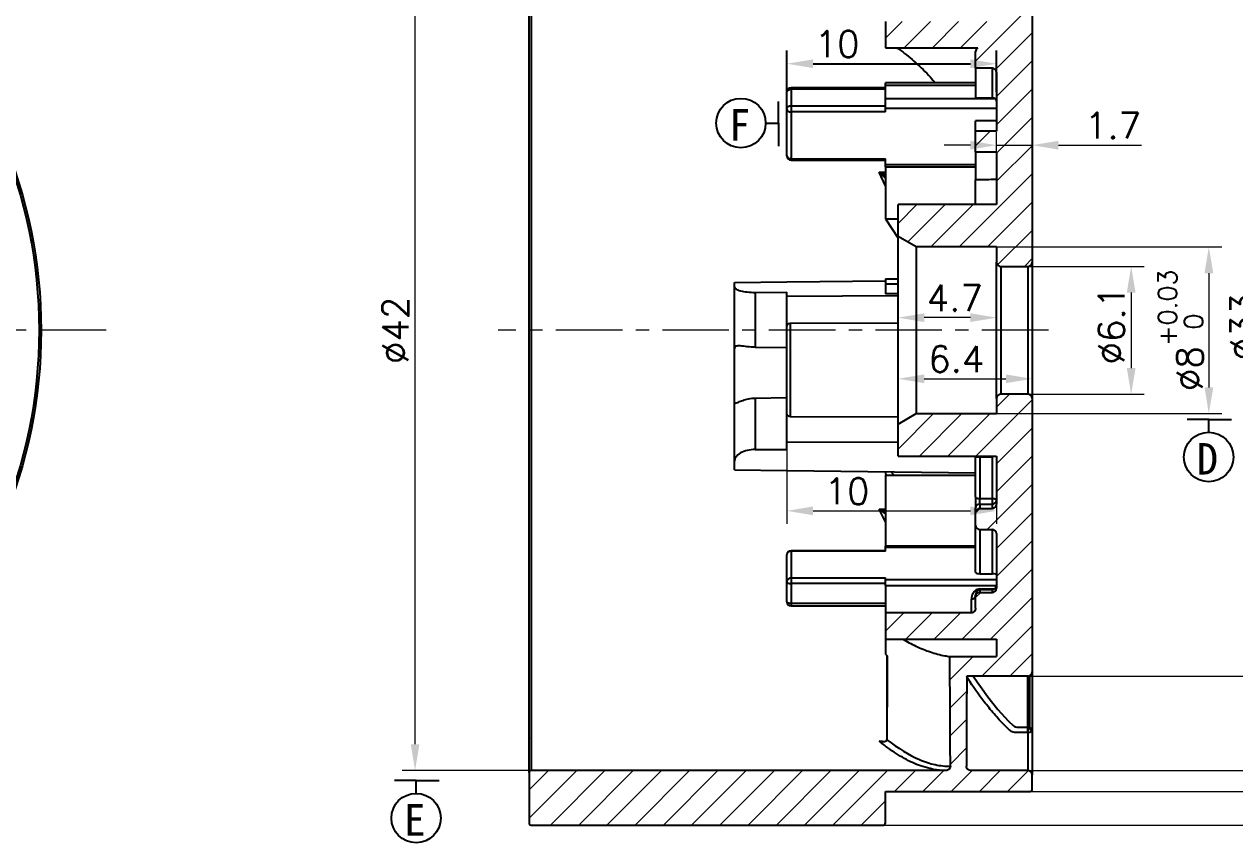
# Model space of a CAD drawing. Header units: millimetres. Extents: x 2517 to 4431, y 863 to 2540.
# Drawn here: x 3250.5 to 3308.2, y 1020.8 to 1059.8 of the extents above; entities that cross this region are included whole.
import ezdxf

# ---------------------------------------------------------------- set-up
doc = ezdxf.new("R2010")
doc.units = ezdxf.units.MM
doc.linetypes.add('CENTER', pattern=[50.8, 31.75, -6.35, 6.35, -6.35])
for name, color, linetype, lineweight in [('中心线', 1, 'CENTER', 9), ('填充', 3, 'Continuous', 9), ('实线', 7, 'Continuous', 25), ('尺寸标注', 2, 'Continuous', 9)]:
    doc.layers.add(name, color=color, linetype=linetype, lineweight=lineweight)
doc.styles.add('st', font='txt.shx')
doc.styles.get("Standard").update_dxf_attribs({"font": 'simfang.ttf'})
doc.dimstyles.new('st', dxfattribs={"dimscale": 0.5, "dimtxt": 2.5, "dimasz": 2.5, "dimexe": 1.25, "dimexo": 0, "dimtad": 1, "dimtoh": 1, "dimdsep": 46, "dimtxsty": 'st', "dimcen": 0, "dimclrd": 256, "dimclre": 256, "dimclrt": 3, "dimadec": 3, "dimazin": 2, "dimtfac": 1, "dimtmove": 0, "dimatfit": 1, "dimfxl": 0, "dimlwd": -1, "dimlwe": -1, "dimarcsym": 0})
pattern_1 = [(45, (-6.3946, 0), (-0.6735192, 0.6735192), [])]

# ---------------------------------------------------------------- blocks, each defined once
blk = doc.blocks.new('*D311')
at = {"layer": 'Defpoints', "color": 0, "ltscale": 0.1, "transparency": 16777216}
for p in [(3298.351, 1048.286), (3298.351, 1042.186), (3303.272, 1042.186)]:
    blk.add_point(p, dxfattribs=at)
at = {"layer": '尺寸标注', "ltscale": 0.1, "transparency": 16777216}
for p, q in [((3298.351, 1048.286), (3303.897, 1048.286)), ((3303.272, 1047.036), (3303.272, 1043.436)), ((3298.351, 1042.186), (3303.897, 1042.186))]:
    blk.add_line(p, q, dxfattribs=at)
for points in [[(3303.063, 1047.036), (3303.48, 1047.036), (3303.272, 1048.286)], [(3303.063, 1043.436), (3303.48, 1043.436), (3303.272, 1042.186)]]:
    blk.add_solid(points, dxfattribs=at)
at = {"layer": '尺寸标注', "color": 3, "ltscale": 0.1, "transparency": 16777216, "insert": (3302.334, 1045.483), "char_height": 1.25, "attachment_point": 5, "rotation": 90, "style": 'st'}
blk.add_mtext('%%c6.1', dxfattribs=at)
blk = doc.blocks.new('*D312')
at = {"layer": 'Defpoints', "color": 0, "ltscale": 0.1, "transparency": 16777216}
for p in [(3296.851, 1049.211), (3296.851, 1041.261), (3306.977, 1041.261)]:
    blk.add_point(p, dxfattribs=at)
at = {"layer": '尺寸标注', "ltscale": 0.1, "transparency": 16777216}
for p, q in [((3296.851, 1049.211), (3307.602, 1049.211)), ((3306.977, 1047.961), (3306.977, 1042.511)), ((3296.851, 1041.261), (3307.602, 1041.261))]:
    blk.add_line(p, q, dxfattribs=at)
for points in [[(3306.769, 1047.961), (3307.186, 1047.961), (3306.977, 1049.211)], [(3306.769, 1042.511), (3307.186, 1042.511), (3306.977, 1041.261)]]:
    blk.add_solid(points, dxfattribs=at)
at = {"layer": '尺寸标注', "color": 3, "ltscale": 0.1, "transparency": 16777216, "insert": (3305.629, 1045.236), "char_height": 1.25, "attachment_point": 5, "rotation": 90, "style": 'st'}
blk.add_mtext('%%c8{}{\\H0.71x;\\C3;\\S+0.03^  0;}', dxfattribs=at)
blk = doc.blocks.new('*D313')
at = {"layer": 'Defpoints', "color": 0, "ltscale": 0.1, "transparency": 16777216}
for p in [(3269.118, 1066.236), (3274.651, 1066.236), (3274.651, 1024.236)]:
    blk.add_point(p, dxfattribs=at)
at = {"layer": '尺寸标注', "ltscale": 0.1, "transparency": 16777216}
for p, q in [((3274.651, 1066.236), (3268.493, 1066.236)), ((3269.118, 1025.486), (3269.118, 1064.986)), ((3274.651, 1024.236), (3268.493, 1024.236))]:
    blk.add_line(p, q, dxfattribs=at)
for points in [[(3268.909, 1064.986), (3269.326, 1064.986), (3269.118, 1066.236)], [(3268.909, 1025.486), (3269.326, 1025.486), (3269.118, 1024.236)]]:
    blk.add_solid(points, dxfattribs=at)
at = {"layer": '尺寸标注', "color": 3, "ltscale": 0.1, "transparency": 16777216, "insert": (3268.18, 1045.236), "char_height": 1.25, "attachment_point": 5, "rotation": 90, "style": 'st'}
blk.add_mtext('%%c42', dxfattribs=at)
blk = doc.blocks.new('*D314')
at = {"layer": 'Defpoints', "color": 0, "ltscale": 0.1, "transparency": 16777216}
for p in [(3298.451, 1067.236), (3317.362, 1067.236), (3298.451, 1023.236)]:
    blk.add_point(p, dxfattribs=at)
at = {"layer": '尺寸标注', "ltscale": 0.1, "transparency": 16777216}
for p, q in [((3298.451, 1067.236), (3317.987, 1067.236)), ((3317.362, 1024.486), (3317.362, 1065.986)), ((3298.451, 1023.236), (3317.987, 1023.236))]:
    blk.add_line(p, q, dxfattribs=at)
for points in [[(3317.154, 1065.986), (3317.571, 1065.986), (3317.362, 1067.236)], [(3317.154, 1024.486), (3317.571, 1024.486), (3317.362, 1023.236)]]:
    blk.add_solid(points, dxfattribs=at)
at = {"layer": '尺寸标注', "color": 3, "ltscale": 0.1, "transparency": 16777216, "insert": (3316.014, 1031.982), "char_height": 1.25, "attachment_point": 5, "rotation": 90, "style": 'st'}
blk.add_mtext('%%c44{}{\\H0.71x;\\C3;\\S 0^ -0.05;}', dxfattribs=at)
blk = doc.blocks.new('*D315')
at = {"layer": 'Defpoints', "color": 0, "ltscale": 0.1, "transparency": 16777216}
for p in [(3291.451, 1068.836), (3322.135, 1068.836), (3291.451, 1021.636)]:
    blk.add_point(p, dxfattribs=at)
at = {"layer": '尺寸标注', "ltscale": 0.1, "transparency": 16777216}
for p, q in [((3291.451, 1068.836), (3322.76, 1068.836)), ((3322.135, 1022.886), (3322.135, 1067.586)), ((3291.451, 1021.636), (3322.76, 1021.636))]:
    blk.add_line(p, q, dxfattribs=at)
for points in [[(3321.926, 1067.586), (3322.343, 1067.586), (3322.135, 1068.836)], [(3321.926, 1022.886), (3322.343, 1022.886), (3322.135, 1021.636)]]:
    blk.add_solid(points, dxfattribs=at)
at = {"layer": '尺寸标注', "color": 3, "ltscale": 0.1, "transparency": 16777216, "insert": (3321.197, 1043.547), "char_height": 1.25, "attachment_point": 5, "rotation": 90, "style": 'st'}
blk.add_mtext('%%c47.2', dxfattribs=at)
blk = doc.blocks.new('*D316')
at = {"layer": 'Defpoints', "color": 0, "ltscale": 0.1, "transparency": 16777216}
for p in [(3298.351, 1061.736), (3298.337, 1028.736), (3309.565, 1028.736)]:
    blk.add_point(p, dxfattribs=at)
at = {"layer": '尺寸标注', "ltscale": 0.1, "transparency": 16777216}
for p, q in [((3298.351, 1061.736), (3310.19, 1061.736)), ((3309.565, 1060.486), (3309.565, 1029.986)), ((3298.337, 1028.736), (3310.19, 1028.736))]:
    blk.add_line(p, q, dxfattribs=at)
for points in [[(3309.356, 1060.486), (3309.773, 1060.486), (3309.565, 1061.736)], [(3309.356, 1029.986), (3309.773, 1029.986), (3309.565, 1028.736)]]:
    blk.add_solid(points, dxfattribs=at)
at = {"layer": '尺寸标注', "color": 3, "ltscale": 0.1, "transparency": 16777216, "insert": (3308.627, 1045.411), "char_height": 1.25, "attachment_point": 5, "rotation": 90, "style": 'st'}
blk.add_mtext('%%c33', dxfattribs=at)
blk = doc.blocks.new('*D317')
at = {"layer": 'Defpoints', "color": 0, "ltscale": 0.1, "transparency": 16777216}
for p in [(3298.351, 1066.236), (3298.351, 1024.236), (3312.146, 1024.236)]:
    blk.add_point(p, dxfattribs=at)
at = {"layer": '尺寸标注', "ltscale": 0.1, "transparency": 16777216}
for p, q in [((3298.351, 1066.236), (3312.771, 1066.236)), ((3312.146, 1064.986), (3312.146, 1025.486)), ((3298.351, 1024.236), (3312.771, 1024.236))]:
    blk.add_line(p, q, dxfattribs=at)
for points in [[(3311.938, 1064.986), (3312.355, 1064.986), (3312.146, 1066.236)], [(3311.938, 1025.486), (3312.355, 1025.486), (3312.146, 1024.236)]]:
    blk.add_solid(points, dxfattribs=at)
at = {"layer": '尺寸标注', "color": 3, "ltscale": 0.1, "transparency": 16777216, "insert": (3311.209, 1045.448), "char_height": 1.25, "attachment_point": 5, "rotation": 90, "style": 'st'}
blk.add_mtext('%%c42', dxfattribs=at)
blk = doc.blocks.new('*D322')
at = {"layer": 'Defpoints', "color": 0, "ltscale": 0.1, "transparency": 16777216}
for p in [(3292.151, 1045.236), (3298.551, 1045.236), (3298.551, 1042.924)]:
    blk.add_point(p, dxfattribs=at)
at = {"layer": '尺寸标注', "ltscale": 0.1, "transparency": 16777216}
for p, q in [((3292.151, 1045.236), (3292.151, 1042.299)), ((3298.551, 1045.236), (3298.551, 1042.299)), ((3293.401, 1042.924), (3297.301, 1042.924))]:
    blk.add_line(p, q, dxfattribs=at)
for points in [[(3293.401, 1043.132), (3293.401, 1042.716), (3292.151, 1042.924)], [(3297.301, 1043.132), (3297.301, 1042.716), (3298.551, 1042.924)]]:
    blk.add_solid(points, dxfattribs=at)
at = {"layer": '尺寸标注', "color": 3, "ltscale": 0.1, "transparency": 16777216, "insert": (3294.933, 1043.862), "char_height": 1.25, "attachment_point": 5, "style": 'st'}
blk.add_mtext('6.4', dxfattribs=at)
blk = doc.blocks.new('*D323')
at = {"layer": 'Defpoints', "color": 0, "ltscale": 0.1, "transparency": 16777216}
for p in [(3298.551, 1054.067), (3296.851, 1053.736), (3298.551, 1053.736)]:
    blk.add_point(p, dxfattribs=at)
at = {"layer": '尺寸标注', "ltscale": 0.1, "transparency": 16777216}
for p, q in [((3296.851, 1053.736), (3296.851, 1054.692)), ((3298.551, 1053.736), (3298.551, 1054.692)), ((3295.601, 1054.067), (3294.351, 1054.067)), ((3296.851, 1054.067), (3298.551, 1054.067)), ((3299.801, 1054.067), (3303.759, 1054.067))]:
    blk.add_line(p, q, dxfattribs=at)
for points in [[(3295.601, 1054.275), (3295.601, 1053.859), (3296.851, 1054.067)], [(3299.801, 1054.275), (3299.801, 1053.859), (3298.551, 1054.067)]]:
    blk.add_solid(points, dxfattribs=at)
at = {"layer": '尺寸标注', "color": 3, "ltscale": 0.1, "transparency": 16777216, "insert": (3302.405, 1055.005), "char_height": 1.25, "attachment_point": 5, "style": 'st'}
blk.add_mtext('1.7', dxfattribs=at)
blk = doc.blocks.new('*D324')
at = {"layer": 'Defpoints', "color": 0, "ltscale": 0.1, "transparency": 16777216}
for p in [(3286.851, 1039.544), (3296.851, 1039.236), (3296.851, 1036.623)]:
    blk.add_point(p, dxfattribs=at)
at = {"layer": '尺寸标注', "ltscale": 0.1, "transparency": 16777216}
for p, q in [((3286.851, 1039.544), (3286.851, 1035.998)), ((3296.851, 1039.236), (3296.851, 1035.998)), ((3288.101, 1036.623), (3295.601, 1036.623))]:
    blk.add_line(p, q, dxfattribs=at)
for points in [[(3288.101, 1036.832), (3288.101, 1036.415), (3286.851, 1036.623)], [(3295.601, 1036.832), (3295.601, 1036.415), (3296.851, 1036.623)]]:
    blk.add_solid(points, dxfattribs=at)
at = {"layer": '尺寸标注', "color": 3, "ltscale": 0.1, "transparency": 16777216, "insert": (3289.719, 1037.561), "char_height": 1.25, "attachment_point": 5, "style": 'st'}
blk.add_mtext('10', dxfattribs=at)
blk = doc.blocks.new('*D325')
at = {"layer": 'Defpoints', "color": 0, "ltscale": 0.1, "transparency": 16777216}
for p in [(3292.151, 1045.84), (3292.151, 1045.236), (3296.851, 1045.236)]:
    blk.add_point(p, dxfattribs=at)
at = {"layer": '尺寸标注', "ltscale": 0.1, "transparency": 16777216}
for p, q in [((3292.151, 1045.236), (3292.151, 1046.465)), ((3296.851, 1045.236), (3296.851, 1046.465)), ((3295.601, 1045.84), (3293.401, 1045.84))]:
    blk.add_line(p, q, dxfattribs=at)
for points in [[(3293.401, 1046.048), (3293.401, 1045.632), (3292.151, 1045.84)], [(3295.601, 1046.048), (3295.601, 1045.632), (3296.851, 1045.84)]]:
    blk.add_solid(points, dxfattribs=at)
at = {"layer": '尺寸标注', "color": 3, "ltscale": 0.1, "transparency": 16777216, "insert": (3294.859, 1046.777), "char_height": 1.25, "attachment_point": 5, "style": 'st'}
blk.add_mtext('4.7', dxfattribs=at)
blk = doc.blocks.new('*D358')
at = {"layer": 'Defpoints', "color": 0, "ltscale": 0.1, "transparency": 16777216}
for p in [(3296.851, 1057.954), (3286.851, 1056.61), (3296.851, 1056.61)]:
    blk.add_point(p, dxfattribs=at)
at = {"layer": '实线', "ltscale": 0.1, "transparency": 16777216}
for p, q in [((3286.851, 1056.61), (3286.851, 1058.579)), ((3296.851, 1056.61), (3296.851, 1058.579)), ((3288.101, 1057.954), (3295.601, 1057.954))]:
    blk.add_line(p, q, dxfattribs=at)
for points in [[(3288.101, 1058.163), (3288.101, 1057.746), (3286.851, 1057.954)], [(3295.601, 1058.163), (3295.601, 1057.746), (3296.851, 1057.954)]]:
    blk.add_solid(points, dxfattribs=at)
at = {"layer": '实线', "color": 3, "ltscale": 0.1, "transparency": 16777216, "insert": (3289.247, 1058.892), "char_height": 1.25, "attachment_point": 5, "style": 'st'}
blk.add_mtext('10', dxfattribs=at)

msp = doc.modelspace()

# ---------------------------------------------------------------- hatches: boundary and pattern name
at = {"layer": '填充'}
h = msp.add_hatch(dxfattribs=at)
h.set_pattern_fill('ANSI31', color=256, scale=0.3, style=0)
h.set_pattern_definition(pattern_1)
edge = h.paths.add_edge_path(flags=0)
edge.add_line((3295.8509, 1054.7364), (3295.8509, 1053.7364))
edge.add_line((3295.8509, 1053.7364), (3296.8509, 1053.7364))
edge.add_line((3296.8509, 1053.7364), (3296.8509, 1051.2364))
edge.add_line((3296.8509, 1051.2364), (3292.1509, 1051.2364))
edge.add_line((3292.1509, 1051.2364), (3292.1509, 1049.7114))
edge.add_line((3292.1509, 1049.7114), (3293.0169, 1049.2114))
edge.add_line((3293.0169, 1049.2114), (3296.8509, 1049.2114))
edge.add_line((3296.8509, 1049.2114), (3296.8509, 1048.4864))
edge.add_arc((3297.0509, 1048.4864), 0.2, 180, 270)
edge.add_line((3297.0509, 1048.2864), (3298.3509, 1048.2864))
edge.add_arc((3298.3509, 1048.4864), 0.2, 270, 360)
edge.add_line((3298.5509, 1048.4864), (3298.5509, 1061.5364))
edge.add_arc((3298.3509, 1061.5364), 0.2, 0, 90)
edge.add_line((3298.3509, 1061.7364), (3295.4286, 1061.7364))
edge.add_line((3295.4286, 1061.7364), (3295.4108, 1066.0355))
edge.add_spline(control_points=[(3295.4108, 1066.0355), (3295.4107, 1066.0567), (3295.4144, 1066.0782), (3295.4214, 1066.0983), (3295.4284, 1066.1183), (3295.4389, 1066.1373), (3295.452, 1066.154), (3295.4655, 1066.1712), (3295.482, 1066.1864), (3295.5001, 1066.1985), (3295.5194, 1066.2115), (3295.5411, 1066.2214), (3295.5636, 1066.2278), (3295.5838, 1066.2335), (3295.605, 1066.2364), (3295.626, 1066.2364)], knot_values=[0, 0, 0, 0, 0.0000637, 0.0000637, 0.0000637, 0.0001272, 0.0001272, 0.0001272, 0.0001927, 0.0001927, 0.0001927, 0.0002625, 0.0002625, 0.0002625, 0.0003253, 0.0003253, 0.0003253, 0.0003253], weights=[1, 1, 1, 1, 1, 1, 1, 1, 1, 1, 1, 1, 1, 1, 1, 1], degree=3, periodic=0)
edge.add_line((3295.626, 1066.2364), (3298.3509, 1066.2364))
edge.add_arc((3298.3509, 1066.4364), 0.2, 270, 360)
edge.add_line((3298.5509, 1066.4364), (3298.5509, 1067.1364))
edge.add_arc((3298.4509, 1067.1364), 0.1, 0, 90)
edge.add_line((3298.4509, 1067.2364), (3291.5509, 1067.2364))
edge.add_line((3291.5509, 1067.2364), (3291.5509, 1068.7364))
edge.add_arc((3291.4509, 1068.7364), 0.1, 0, 90)
edge.add_line((3291.4509, 1068.8364), (3289.6509, 1068.8364))
edge.add_arc((3289.6509, 1068.7364), 0.1, 90, 180)
edge.add_line((3289.5509, 1068.7364), (3289.5509, 1068.1364))
edge.add_arc((3289.3509, 1068.1364), 0.2, 270, 360, ccw=False)
edge.add_line((3289.3509, 1067.9364), (3274.7509, 1067.9364))
edge.add_arc((3274.7509, 1067.7364), 0.2, 90, 180)
edge.add_line((3274.5509, 1067.7364), (3274.5509, 1066.3364))
edge.add_arc((3274.6509, 1066.3364), 0.1, 180, 270)
edge.add_line((3274.6509, 1066.2364), (3294.4329, 1066.2364))
edge.add_spline(control_points=[(3294.4329, 1066.2364), (3294.4584, 1066.2364), (3294.4842, 1066.2321), (3294.5083, 1066.2237), (3294.5324, 1066.2153), (3294.5554, 1066.2025), (3294.5752, 1066.1863), (3294.5941, 1066.1708), (3294.6107, 1066.1515), (3294.6228, 1066.1302), (3294.6342, 1066.1104), (3294.6421, 1066.0882), (3294.6457, 1066.0657), (3294.6473, 1066.0557), (3294.6481, 1066.0456), (3294.648, 1066.0354)], knot_values=[0, 0, 0, 0, 0.0000765, 0.0000765, 0.0000765, 0.0001532, 0.0001532, 0.0001532, 0.0002269, 0.0002269, 0.0002269, 0.0002953, 0.0002953, 0.0002953, 0.0003253, 0.0003253, 0.0003253, 0.0003253], weights=[1, 1, 1, 1, 1, 1, 1, 1, 1, 1, 1, 1, 1, 1, 1, 1], degree=3, periodic=0)
edge.add_spline(control_points=[(3294.648, 1066.0354), (3294.6438, 1065.062), (3294.6394, 1064.0885), (3294.6348, 1063.115), (3294.6312, 1062.3435), (3294.6274, 1061.572), (3294.6235, 1060.8005)], knot_values=[0.0000613, 0.0000613, 0.0000613, 0.0000613, 0.0029817, 0.0029817, 0.0029817, 0.0052963, 0.0052963, 0.0052963, 0.0052963], weights=[1, 1, 1, 1, 1, 1, 1], degree=3, periodic=0)
edge.add_line((3294.6235, 1060.8005), (3296.8509, 1060.8005))
edge.add_line((3296.8509, 1060.8005), (3296.8509, 1059.9665))
edge.add_line((3296.8509, 1059.9665), (3291.5509, 1059.9665))
edge.add_line((3291.5509, 1059.9665), (3291.5509, 1058.7139))
edge.add_line((3291.5509, 1058.7139), (3295.9588, 1058.7139))
edge.add_arc((3296.0509, 1058.5364), 0.2, 117.420164, 180)
edge.add_line((3295.8509, 1058.5364), (3295.8509, 1057.7364))
edge.add_line((3295.8509, 1057.7364), (3296.6509, 1057.7364))
edge.add_arc((3296.6509, 1057.5364), 0.2, 0, 90, ccw=False)
edge.add_line((3296.8509, 1057.5364), (3296.8509, 1054.7364))
edge.add_line((3296.8509, 1054.7364), (3295.8509, 1054.7364))
h = msp.add_hatch(dxfattribs=at)
h.set_pattern_fill('ANSI31', color=256, scale=0.3, style=0)
h.set_pattern_definition(pattern_1)
edge = h.paths.add_edge_path(flags=0)
edge.add_spline(control_points=[(3294.6235, 1029.6723), (3294.6278, 1028.8213), (3294.6319, 1027.9703), (3294.6359, 1027.1194), (3294.6401, 1026.2254), (3294.6441, 1025.3313), (3294.648, 1024.4373)], knot_values=[0.0013669, 0.0013669, 0.0013669, 0.0013669, 0.0039199, 0.0039199, 0.0039199, 0.0066019, 0.0066019, 0.0066019, 0.0066019], weights=[1, 1, 1, 1, 1, 1, 1], degree=3, periodic=0)
edge.add_spline(control_points=[(3294.648, 1024.4373), (3294.6481, 1024.4161), (3294.6445, 1024.3946), (3294.6375, 1024.3745), (3294.6304, 1024.3545), (3294.6199, 1024.3355), (3294.6068, 1024.3188), (3294.5934, 1024.3016), (3294.5769, 1024.2864), (3294.5588, 1024.2742), (3294.5394, 1024.2613), (3294.5177, 1024.2513), (3294.4953, 1024.245), (3294.4751, 1024.2393), (3294.4539, 1024.2364), (3294.4329, 1024.2364)], knot_values=[0, 0, 0, 0, 0.0000637, 0.0000637, 0.0000637, 0.0001272, 0.0001272, 0.0001272, 0.0001927, 0.0001927, 0.0001927, 0.0002625, 0.0002625, 0.0002625, 0.0003253, 0.0003253, 0.0003253, 0.0003253], weights=[1, 1, 1, 1, 1, 1, 1, 1, 1, 1, 1, 1, 1, 1, 1, 1], degree=3, periodic=0)
edge.add_line((3294.4329, 1024.2364), (3274.6509, 1024.2364))
edge.add_arc((3274.6509, 1024.1364), 0.1, 90, 180)
edge.add_line((3274.5509, 1024.1364), (3274.5509, 1021.7364))
edge.add_arc((3274.6509, 1021.7364), 0.1, 180, 270)
edge.add_line((3274.6509, 1021.6364), (3291.4509, 1021.6364))
edge.add_arc((3291.4509, 1021.7364), 0.1, 270, 360)
edge.add_line((3291.5509, 1021.7364), (3291.5509, 1023.2364))
edge.add_line((3291.5509, 1023.2364), (3298.4509, 1023.2364))
edge.add_arc((3298.4509, 1023.3364), 0.1, 270, 360)
edge.add_line((3298.5509, 1023.3364), (3298.5509, 1024.0364))
edge.add_arc((3298.3509, 1024.0364), 0.2, 0, 90)
edge.add_line((3298.3509, 1024.2364), (3295.626, 1024.2364))
edge.add_spline(control_points=[(3295.626, 1024.2364), (3295.6005, 1024.2364), (3295.5746, 1024.2407), (3295.5505, 1024.2491), (3295.5264, 1024.2575), (3295.5034, 1024.2702), (3295.4837, 1024.2864), (3295.4647, 1024.302), (3295.4482, 1024.3213), (3295.436, 1024.3426), (3295.4247, 1024.3624), (3295.4167, 1024.3845), (3295.4131, 1024.4071), (3295.4115, 1024.417), (3295.4107, 1024.4272), (3295.4108, 1024.4373)], knot_values=[0, 0, 0, 0, 0.0000765, 0.0000765, 0.0000765, 0.0001532, 0.0001532, 0.0001532, 0.0002269, 0.0002269, 0.0002269, 0.0002954, 0.0002954, 0.0002954, 0.0003253, 0.0003253, 0.0003253, 0.0003253], weights=[1, 1, 1, 1, 1, 1, 1, 1, 1, 1, 1, 1, 1, 1, 1, 1], degree=3, periodic=0)
edge.add_line((3295.4108, 1024.4373), (3295.4286, 1028.7364))
edge.add_line((3295.4286, 1028.7364), (3298.3509, 1028.7364))
edge.add_arc((3298.3509, 1028.9364), 0.2, 270, 360)
edge.add_line((3298.5509, 1028.9364), (3298.5509, 1041.9864))
edge.add_arc((3298.3509, 1041.9864), 0.2, 0, 90)
edge.add_line((3298.3509, 1042.1864), (3297.0509, 1042.1864))
edge.add_arc((3297.0509, 1041.9864), 0.2, 90, 180)
edge.add_line((3296.8509, 1041.9864), (3296.8509, 1041.2614))
edge.add_line((3296.8509, 1041.2614), (3293.0169, 1041.2614))
edge.add_line((3293.0169, 1041.2614), (3292.1509, 1040.7614))
edge.add_line((3292.1509, 1040.7614), (3292.1509, 1039.2364))
edge.add_line((3292.1509, 1039.2364), (3296.8509, 1039.2364))
edge.add_line((3296.8509, 1039.2364), (3296.8509, 1036.9364))
edge.add_arc((3296.6509, 1036.9364), 0.2, 270, 360, ccw=False)
edge.add_line((3296.6509, 1036.7364), (3296.0509, 1036.7364))
edge.add_arc((3296.0509, 1036.5364), 0.2, 90, 180)
edge.add_line((3295.8509, 1036.5364), (3295.8509, 1035.9364))
edge.add_arc((3296.0509, 1035.9364), 0.2, 180, 270)
edge.add_line((3296.0509, 1035.7364), (3296.6509, 1035.7364))
edge.add_arc((3296.6509, 1035.5364), 0.2, 0, 90, ccw=False)
edge.add_line((3296.8509, 1035.5364), (3296.8509, 1032.9364))
edge.add_arc((3296.6509, 1032.9364), 0.2, 270, 360, ccw=False)
edge.add_line((3296.6509, 1032.7364), (3296.0509, 1032.7364))
edge.add_arc((3296.0509, 1032.5364), 0.2, 90, 180)
edge.add_line((3295.8509, 1032.5364), (3295.8509, 1031.9796))
edge.add_spline(control_points=[(3295.8509, 1031.9796), (3295.8509, 1031.9729), (3295.8506, 1031.9661), (3295.8501, 1031.9594), (3295.8478, 1031.9322), (3295.8408, 1031.9049), (3295.8295, 1031.88), (3295.8183, 1031.8557), (3295.8027, 1031.833), (3295.7835, 1031.8143), (3295.7659, 1031.7971), (3295.7449, 1031.7828), (3295.7222, 1031.7733), (3295.7098, 1031.7681), (3295.6968, 1031.7642), (3295.6837, 1031.7618), (3295.6729, 1031.7599), (3295.6619, 1031.7588), (3295.6509, 1031.7588)], knot_values=[0.0010224, 0.0010224, 0.0010224, 0.0010224, 0.0010425, 0.0010425, 0.0010425, 0.0011246, 0.0011246, 0.0011246, 0.0012051, 0.0012051, 0.0012051, 0.001279, 0.001279, 0.001279, 0.0013188, 0.0013188, 0.0013188, 0.0013516, 0.0013516, 0.0013516, 0.0013516], weights=[1, 1, 1, 1, 1, 1, 1, 1, 1, 1, 1, 1, 1, 1, 1, 1, 1, 1, 1], degree=3, periodic=0)
edge.add_line((3295.6509, 1031.7588), (3291.5509, 1031.7588))
edge.add_line((3291.5509, 1031.7588), (3291.5509, 1030.5063))
edge.add_line((3291.5509, 1030.5063), (3296.8509, 1030.5063))
edge.add_line((3296.8509, 1030.5063), (3296.8509, 1029.6723))
edge.add_line((3296.8509, 1029.6723), (3294.6235, 1029.6723))

# ---------------------------------------------------------------- linework, layer by layer
at = {"layer": '中心线', "ltscale": 0.1}
for p, q in [((3254.3827, 1045.2364), (3201.0195, 1045.2364)), ((3299.3265, 1045.2364), (3273.0869, 1045.2364))]:
    msp.add_line(p, q, dxfattribs=at)
at = {"layer": '实线'}
for p, q in [((3274.5509, 1024.1364), (3274.5509, 1066.3364)), ((3274.6509, 1066.2364), (3274.6509, 1024.2364)), ((3298.5509, 1061.5364), (3298.5509, 1048.4864)), ((3291.5509, 1059.9665), (3291.5509, 1058.7139)), ((3291.5509, 1058.7139), (3295.9588, 1058.7139)), ((3295.8509, 1057.7364), (3295.8509, 1058.5364)), ((3296.6509, 1057.7364), (3295.8509, 1057.7364)), ((3295.8509, 1057.7364), (3295.8509, 1056.3277)), ((3296.6509, 1056.3277), (3296.6509, 1057.7364)), ((3296.8509, 1057.5364), (3296.8509, 1054.7364)), ((3291.5509, 1056.8101), (3287.0509, 1056.8101)), ((3287.0509, 1056.8101), (3287.0509, 1056.736)), ((3287.0509, 1056.736), (3287.0509, 1055.951)), ((3291.5509, 1056.736), (3287.0509, 1056.736)), ((3295.8509, 1057.0357), (3291.5509, 1057.0357)), ((3291.5509, 1056.9245), (3291.5509, 1057.0357)), ((3291.5509, 1056.9245), (3295.8509, 1056.9245)), ((3291.5509, 1056.2934), (3291.5509, 1056.9245)), ((3286.8509, 1055.8251), (3286.8509, 1056.6101)), ((3291.5509, 1055.8417), (3291.5509, 1056.2934)), ((3291.5509, 1056.2934), (3296.7751, 1056.2934)), ((3295.8509, 1056.3277), (3296.6509, 1056.3277)), ((3286.8509, 1053.5596), (3286.8509, 1055.8251)), ((3287.0509, 1055.951), (3287.0509, 1055.653)), ((3287.0509, 1055.951), (3291.5509, 1055.951)), ((3287.0509, 1055.653), (3287.0509, 1053.4243)), ((3291.5509, 1055.653), (3287.0509, 1055.653)), ((3291.5509, 1055.8417), (3296.8509, 1055.8417)), ((3291.5509, 1055.653), (3291.5509, 1055.8417)), ((3295.8509, 1054.7364), (3295.8509, 1055.2271)), ((3296.8509, 1054.7364), (3295.8509, 1054.7364)), ((3295.8509, 1053.7364), (3295.8509, 1054.7364)), ((3287.0509, 1053.4243), (3291.5509, 1053.4243)), ((3287.0509, 1053.4243), (3287.0509, 1053.3596)), ((3287.0509, 1053.3596), (3291.5509, 1053.3596)), ((3291.5509, 1053.1397), (3291.5509, 1053.4243)), ((3296.8509, 1053.7364), (3295.8509, 1053.7364)), ((3295.8509, 1053.7364), (3295.8509, 1052.4162)), ((3296.8509, 1053.7364), (3296.8509, 1051.2364)), ((3291.2448, 1052.7795), (3291.5509, 1052.7795)), ((3291.5509, 1052.1349), (3291.2448, 1052.7795)), ((3291.5509, 1053.0356), (3291.5509, 1053.1397)), ((3291.5509, 1053.1397), (3295.8509, 1053.1397)), ((3291.5509, 1053.0356), (3295.8509, 1053.0356)), ((3291.5509, 1053.0356), (3291.5509, 1050.5595)), ((3295.8509, 1051.2364), (3295.8509, 1052.4162)), ((3292.1509, 1049.7114), (3292.1509, 1051.2364)), ((3296.8509, 1051.2364), (3292.1509, 1051.2364)), ((3291.5509, 1050.5595), (3291.5522, 1050.5595)), ((3291.5522, 1050.5595), (3292.1509, 1050.5595)), ((3291.5522, 1050.5595), (3292.1509, 1049.6283)), ((3293.0169, 1049.2114), (3292.1509, 1049.7114)), ((3292.1509, 1040.7614), (3292.1509, 1049.7114)), ((3296.8509, 1049.2114), (3293.0169, 1049.2114)), ((3293.0169, 1049.2114), (3293.0169, 1041.2614)), ((3296.8509, 1049.2114), (3296.8509, 1048.4864)), ((3296.8509, 1041.9864), (3296.8509, 1048.4864)), ((3297.0509, 1048.2864), (3298.3509, 1048.2864)), ((3297.0509, 1048.2864), (3297.0509, 1042.1864)), ((3298.3509, 1042.1864), (3298.3509, 1048.2864)), ((3298.5509, 1048.4864), (3298.5509, 1041.9864)), ((3284.3509, 1047.3158), (3284.3509, 1047.518)), ((3291.5509, 1047.6966), (3291.5509, 1047.4597)), ((3291.5509, 1047.6966), (3292.1509, 1047.6966)), ((3291.5509, 1047.4597), (3291.5509, 1046.9793)), ((3291.5509, 1047.4597), (3292.1509, 1047.4597)), ((3284.3509, 1044.3574), (3284.3509, 1047.3158)), ((3285.3422, 1047.0463), (3286.8509, 1047.0558)), ((3285.3422, 1047.0463), (3285.3422, 1044.429)), ((3286.8509, 1046.8712), (3286.8509, 1047.0558)), ((3286.8509, 1046.8712), (3292.1509, 1046.9047)), ((3286.8509, 1045.4098), (3286.8509, 1046.8712)), ((3286.8509, 1041.2748), (3286.8509, 1045.4098)), ((3286.9996, 1045.5719), (3286.9996, 1041.1222)), ((3284.3509, 1041.7661), (3284.3509, 1044.3574)), ((3285.3422, 1044.429), (3286.8509, 1044.4107)), ((3284.3509, 1038.992), (3284.3509, 1041.7661)), ((3285.3422, 1042.0062), (3286.8509, 1042.028)), ((3285.3422, 1042.0062), (3285.3422, 1039.5485)), ((3296.8509, 1041.9864), (3296.8509, 1041.2614)), ((3298.3509, 1042.1864), (3297.0509, 1042.1864)), ((3298.5509, 1041.9864), (3298.5509, 1028.9364)), ((3286.8509, 1039.9183), (3286.8509, 1041.2748)), ((3292.1509, 1040.7614), (3293.0169, 1041.2614)), ((3293.0169, 1041.2614), (3296.8509, 1041.2614)), ((3292.1509, 1039.2364), (3292.1509, 1040.7614)), ((3286.8509, 1039.9183), (3292.1509, 1039.9024)), ((3286.8509, 1039.5439), (3286.8509, 1039.9183)), ((3285.3422, 1039.5485), (3286.8509, 1039.5439)), ((3284.3509, 1038.5818), (3284.3509, 1038.992)), ((3292.1509, 1039.2364), (3296.8509, 1039.2364)), ((3295.8509, 1037.2855), (3295.8509, 1039.2132)), ((3296.0474, 1039.2017), (3296.0474, 1037.2138)), ((3296.6544, 1037.2115), (3296.6544, 1039.1999)), ((3296.8509, 1039.2364), (3296.8509, 1036.9364)), ((3291.5509, 1038.4901), (3291.5509, 1038.3939)), ((3291.5509, 1038.3939), (3291.5531, 1038.3939)), ((3291.5509, 1038.3262), (3291.5509, 1034.932)), ((3291.5509, 1038.3262), (3295.8509, 1038.3262)), ((3291.5529, 1038.49), (3291.5531, 1038.3939)), ((3291.5531, 1038.3939), (3291.5932, 1038.3262)), ((3291.8428, 1038.4863), (3291.947, 1038.3262)), ((3291.2448, 1036.712), (3291.5509, 1036.712)), ((3291.5509, 1036.0922), (3291.2448, 1036.712)), ((3295.8509, 1036.5364), (3295.8509, 1036.7521)), ((3295.8509, 1035.9364), (3295.8509, 1036.5364)), ((3296.0509, 1036.9471), (3296.0509, 1036.7364)), ((3296.0509, 1036.7364), (3296.6509, 1036.7364)), ((3296.6509, 1036.7364), (3296.6509, 1036.9447)), ((3295.8509, 1033.6822), (3295.8509, 1035.9364)), ((3296.0474, 1035.7364), (3296.0474, 1033.6243)), ((3296.0509, 1035.7364), (3296.6509, 1035.7364)), ((3296.6544, 1033.6213), (3296.6544, 1035.7363)), ((3296.8509, 1035.5364), (3296.8509, 1032.9364)), ((3291.5509, 1034.722), (3287.0509, 1034.722)), ((3287.0509, 1034.722), (3287.0509, 1034.6962)), ((3295.8509, 1034.932), (3291.5509, 1034.932)), ((3291.5509, 1034.8886), (3291.5509, 1034.932)), ((3291.5509, 1034.6962), (3291.5509, 1034.8886)), ((3291.5509, 1034.8886), (3295.8509, 1034.8886)), ((3286.8509, 1033.2319), (3286.8509, 1034.522)), ((3287.0509, 1034.6962), (3287.0509, 1033.4271)), ((3291.5509, 1034.6962), (3287.0509, 1034.6962)), ((3286.8509, 1032.2889), (3286.8509, 1033.2319)), ((3287.0509, 1033.4271), (3291.5509, 1033.4271)), ((3287.0509, 1033.4271), (3287.0509, 1033.1602)), ((3291.5509, 1033.1602), (3287.0509, 1033.1602)), ((3287.0509, 1033.1602), (3287.0509, 1032.2173)), ((3291.5509, 1033.3499), (3291.5509, 1033.4271)), ((3291.5509, 1033.3499), (3296.8509, 1033.3499)), ((3291.5509, 1033.059), (3291.5509, 1033.3499)), ((3291.5509, 1033.059), (3291.5509, 1031.7588)), ((3291.5509, 1033.059), (3296.8461, 1033.059)), ((3295.6509, 1031.7588), (3295.6509, 1032.4144)), ((3295.8509, 1032.5364), (3295.8509, 1032.5808)), ((3295.8509, 1031.9796), (3295.8509, 1032.5364)), ((3296.0509, 1032.8998), (3296.7538, 1032.8998)), ((3296.0509, 1032.8568), (3296.0509, 1032.8998)), ((3296.6509, 1032.8568), (3296.0509, 1032.8568)), ((3296.0509, 1032.8568), (3296.0509, 1032.7364)), ((3296.0509, 1032.7364), (3296.6509, 1032.7364)), ((3296.6509, 1032.7364), (3296.6509, 1032.8568)), ((3287.0509, 1032.2173), (3291.5509, 1032.2173)), ((3287.0509, 1032.2173), (3287.0509, 1032.0889)), ((3287.0509, 1032.0889), (3291.5509, 1032.0889)), ((3291.5509, 1031.7588), (3291.5509, 1030.5063)), ((3295.6509, 1031.7588), (3291.5509, 1031.7588)), ((3291.5509, 1030.5063), (3296.8509, 1030.5063)), ((3291.5509, 1030.5063), (3291.5509, 1029.7813)), ((3291.5526, 1030.5063), (3291.5526, 1030.437)), ((3291.5526, 1030.437), (3291.5531, 1029.7813)), ((3296.8509, 1030.5063), (3296.8509, 1029.6723)), ((3291.5509, 1029.7813), (3291.5531, 1029.7813)), ((3294.6235, 1029.6723), (3296.8509, 1029.6723)), ((3298.5509, 1028.9364), (3298.5509, 1024.0364)), ((3298.3509, 1028.7364), (3295.4286, 1028.7364)), ((3297.8534, 1026.3101), (3298.3461, 1026.3101)), ((3298.3461, 1026.0443), (3298.3461, 1026.3101)), ((3298.3509, 1024.2364), (3298.3509, 1026.0444)), ((3298.4463, 1026.2738), (3298.4856, 1026.1738)), ((3274.5511, 1025.7981), (3274.5514, 1025.7845)), ((3274.5509, 1024.1364), (3274.5509, 1021.7364)), ((3294.4329, 1024.2364), (3274.6509, 1024.2364)), ((3298.3509, 1024.2364), (3295.626, 1024.2364)), ((3298.5509, 1023.3364), (3298.5509, 1024.0364)), ((3291.5509, 1023.2364), (3298.4509, 1023.2364)), ((3291.5509, 1021.7364), (3291.5509, 1023.2364)), ((3274.6509, 1021.6364), (3291.4509, 1021.6364))]:
    msp.add_line(p, q, dxfattribs=at)
at = {"layer": '实线', "color": 1, "ltscale": 0.1}
for p, q in [((3286.4523, 1055.1228), (3286.4523, 1056.1509)), ((3285.8373, 1055.1228), (3286.4523, 1055.1228)), ((3286.4523, 1055.1228), (3286.4523, 1054.0274)), ((3306.9689, 1040.9845), (3305.9408, 1040.9845)), ((3306.9689, 1040.3695), (3306.9689, 1040.9845)), ((3306.9689, 1040.9845), (3308.0642, 1040.9845)), ((3269.166, 1023.7597), (3268.138, 1023.7597)), ((3269.166, 1023.1447), (3269.166, 1023.7597)), ((3269.166, 1023.7597), (3270.2614, 1023.7597))]:
    msp.add_line(p, q, dxfattribs=at)
at = {"layer": '实线', "flags": 128}
for points in [[(3286.8509, 1056.6101), (3286.8547, 1056.6347), (3286.8661, 1056.6583), (3286.8846, 1056.68), (3286.9095, 1056.6991), (3286.9398, 1056.7148), (3286.9744, 1056.7264), (3287.0119, 1056.7335), (3287.0509, 1056.736)], [(3286.8509, 1055.8251), (3286.8547, 1055.8497), (3286.8661, 1055.8733), (3286.8846, 1055.8951), (3286.9095, 1055.9141), (3286.9398, 1055.9298), (3286.9744, 1055.9414), (3287.0119, 1055.9486), (3287.0509, 1055.951)], [(3284.3509, 1047.518), (3286.8509, 1047.5458), (3291.5509, 1047.5979)], [(3286.9996, 1045.5719), (3292.13, 1045.6008), (3292.1509, 1045.6009)], [(3286.9996, 1041.1222), (3292.13, 1041.1087), (3292.1509, 1041.1087)], [(3296.0474, 1039.2017), (3296.0472, 1039.2327), (3296.0472, 1039.2364)], [(3284.3509, 1038.5818), (3286.8509, 1038.5499), (3295.8509, 1038.4353)], [(3295.8509, 1037.2855), (3295.8547, 1037.2717), (3295.8658, 1037.2584), (3295.8839, 1037.2461), (3295.9082, 1037.2353), (3295.938, 1037.2263), (3295.9719, 1037.2196), (3296.0089, 1037.2154), (3296.0474, 1037.2138)], [(3296.6544, 1037.2115), (3296.6929, 1037.2099), (3296.7298, 1037.2057), (3296.7638, 1037.199), (3296.7935, 1037.19), (3296.8179, 1037.1792), (3296.836, 1037.1669), (3296.8471, 1037.1536), (3296.8509, 1037.1398)], [(3286.8509, 1033.2319), (3286.8547, 1033.2179), (3286.8661, 1033.2045), (3286.8846, 1033.1921), (3286.9095, 1033.1812), (3286.9398, 1033.1723), (3286.9744, 1033.1657), (3287.0119, 1033.1616), (3287.0509, 1033.1602)], [(3286.8509, 1032.2889), (3286.8547, 1032.275), (3286.8661, 1032.2615), (3286.8846, 1032.2491), (3286.9095, 1032.2383), (3286.9398, 1032.2293), (3286.9744, 1032.2227), (3287.0119, 1032.2186), (3287.0509, 1032.2173)], [(3295.4286, 1028.7364), (3295.4215, 1027.0286), (3295.4108, 1024.4373)], [(3295.7388, 1028.7364), (3296.4368, 1027.7445), (3296.9182, 1027.1501), (3297.4116, 1026.6131), (3297.6632, 1026.3671), (3297.6998, 1026.3396), (3297.7496, 1026.3221), (3297.813, 1026.312), (3297.8533, 1026.3101), (3297.8534, 1026.3101), (3297.8534, 1026.3101)], [(3291.6198, 1025.7053), (3291.6125, 1025.7136), (3291.6109, 1025.7198)], [(3291.6198, 1025.7049), (3291.6125, 1025.7133), (3291.6109, 1025.7194)]]:
    msp.add_lwpolyline(points, dxfattribs=at)
at = {"layer": '实线'}
for radius in [23.6, 23.5]:
    msp.add_circle((3227.6815, 1045.2364), radius, dxfattribs=at)
at = {"layer": '实线', "color": 1, "ltscale": 0.1}
for centre in [(3284.6593, 1055.1228), (3306.9689, 1039.1915), (3269.166, 1021.9666)]:
    msp.add_circle(centre, 1.1781, dxfattribs=at)
at = {"layer": '实线'}
for centre, radius, start, end in [((3296.0509, 1058.5364), 0.2, 117.420164, 180), ((3296.6509, 1057.5364), 0.2, 0, 90), ((3287.0509, 1056.6101), 0.2, 90, 180), ((3287.0379, 1055.8402), 0.1877, 184.595714, 273.95536), ((3287.0509, 1053.5596), 0.2, 180, 270), ((3287.0238, 1053.5996), 0.1775, 193.043529, 278.785501), ((3297.0509, 1048.4864), 0.2, 180, 270), ((3298.3509, 1048.4864), 0.2, 270, 0), ((3297.0509, 1041.9864), 0.2, 90, 180), ((3298.3509, 1041.9864), 0.2, 0, 90), ((3290.627, 1037.1569), 6.0276, 357.982283, 0.518412), ((3296.6533, 1037.1423), 0.1976, 269.298071, 359.280288), ((3296.0484, 1036.7495), 0.1976, 89.290039, 179.271879), ((3296.0509, 1036.5364), 0.2, 90, 180), ((3296.6509, 1036.9364), 0.2, 270, 0), ((3296.0509, 1035.9364), 0.2, 180, 270), ((3296.6509, 1035.5364), 0.2, 0, 90), ((3287.0509, 1034.522), 0.2, 90, 180), ((3287.0388, 1034.5082), 0.1884, 86.330307, 175.787033), ((3287.0485, 1033.2295), 0.1976, 89.311621, 179.295267), ((3295.6663, 1032.5993), 0.1855, 265.240917, 354.27604), ((3296.0509, 1032.5364), 0.2, 90, 180), ((3296.6509, 1032.9364), 0.2, 270, 0), ((3287.0509, 1032.2889), 0.2, 180, 270), ((3298.3509, 1028.9364), 0.2, 270, 0), ((3307.3872, 1026.2861), 9.0395, 179.847889, 181.532184), ((3298.5213, 1026.2532), 0.0871, 209.032011, 245.740143), ((3274.6509, 1024.1364), 0.1, 90, 180), ((3298.3509, 1024.0364), 0.2, 0, 90), ((3298.4509, 1023.3364), 0.1, 270, 0), ((3274.6509, 1021.7364), 0.1, 180, 270), ((3291.4509, 1021.7364), 0.1, 270, 0)]:
    msp.add_arc(centre, radius, start, end, dxfattribs=at)
for centre, major_axis, ratio, start_param, end_param in [((3239.5609, 1045.2364), (693.2085, 7.6162), 0.0135635, 1.4879083, 1.4893557), ((3239.5609, 1045.2364), (486.9647, 5.3502), 0.0135635, 1.4527272, 1.4547948), ((2915.8627, 1041.6363), (985.4624, 8.2669), 0.0024053, 1.1789907, 1.1796493), ((3228.1047, 1045.308), (355.1978, -2.2225), 0.0162951, 4.9049584, 4.9066997), ((3228.1047, 1045.308), (475.5067, -2.9752), 0.0162951, 4.8558665, 4.8571564), ((3228.1012, 1045.2364), (475.5067, -3.047), 0.0166877, 4.8558863, 4.8571614), ((3239.5609, 1045.2364), (693.2085, -4.3374), 0.0162951, 4.7940669, 4.7949455)]:
    msp.add_ellipse(centre, major_axis=major_axis, ratio=ratio, start_param=start_param, end_param=end_param, dxfattribs=at)
for points, knots in [([(3292.0864, 1058.7139), (3292.1535, 1058.6705), (3292.4664, 1058.4679), (3293, 1058.0037), (3293.5484, 1057.4866), (3293.8588, 1057.1301), (3293.941, 1057.0357)], [0, 0, 0, 0, 0.10259233, 0.47841502, 0.86190039, 1, 1, 1, 1]), ([(3291.5509, 1052.487), (3291.5457, 1052.4932), (3291.5074, 1052.5383), (3291.4028, 1052.6394), (3291.3049, 1052.7284), (3291.2456, 1052.7788), (3291.2448, 1052.7795)], [0, 0, 0, 0, 0.0599321, 0.43808807, 0.99180048, 1, 1, 1, 1]), ([(3291.2448, 1052.7795), (3291.2459, 1052.7791), (3291.3195, 1052.7494), (3291.4253, 1052.7047), (3291.5223, 1052.652), (3291.5509, 1052.6365)], [0, 0, 0, 0, 0.01031515, 0.70857302, 1, 1, 1, 1]), ([(3284.3509, 1047.3158), (3284.3509, 1047.2794), (3284.3763, 1047.244), (3284.4749, 1047.178), (3284.5478, 1047.1479), (3284.8212, 1047.0732), (3285.0784, 1047.0446), (3285.3422, 1047.0463)], [0, 0, 0, 0, 0.25, 0.25, 0.5, 0.5, 1, 1, 1, 1]), ([(3286.8509, 1045.4098), (3286.8509, 1045.4509), (3286.865, 1045.4912), (3286.9191, 1045.5525), (3286.9584, 1045.5716), (3286.9996, 1045.5719)], [0, 0, 0, 0, 0.5, 0.5, 1, 1, 1, 1]), ([(3285.3422, 1044.429), (3285.2092, 1044.4306), (3285.0794, 1044.441), (3284.8388, 1044.4678), (3284.7288, 1044.4836), (3284.546, 1044.4978), (3284.4718, 1044.4958), (3284.3747, 1044.4551), (3284.3509, 1044.4158), (3284.3509, 1044.3574)], [0, 0, 0, 0, 0.25, 0.25, 0.5, 0.5, 0.75, 0.75, 1, 1, 1, 1]), ([(3284.376, 1041.7591), (3284.3791, 1041.7574), (3284.3916, 1041.7503), (3284.4929, 1041.7955), (3284.6794, 1041.8726), (3284.9436, 1041.9612), (3285.1817, 1042.0018), (3285.3187, 1042.0056), (3285.3422, 1042.0062)], [0, 0, 0, 0, 0.0650463, 0.2702054, 0.4749139, 0.7021125, 0.9489608, 1, 1, 1, 1]), ([(3286.9996, 1041.1222), (3286.9837, 1041.1222), (3286.9677, 1041.1249), (3286.9527, 1041.1299), (3286.9378, 1041.135), (3286.9237, 1041.1425), (3286.9113, 1041.1518), (3286.8986, 1041.1613), (3286.8874, 1041.173), (3286.8785, 1041.1858), (3286.869, 1041.1995), (3286.8617, 1041.2148), (3286.8572, 1041.2306), (3286.853, 1041.245), (3286.8509, 1041.26), (3286.8509, 1041.2748)], [0, 0, 0, 0, 0.00004759373, 0.00004759373, 0.00004759373, 0.00009510557, 0.00009510557, 0.00009510557, 0.00014386629, 0.00014386629, 0.00014386629, 0.00019591639, 0.00019591639, 0.00019591639, 0.00024289214, 0.00024289214, 0.00024289214, 0.00024289214]), ([(3285.3422, 1039.5485), (3285.2103, 1039.5489), (3285.0811, 1039.5346), (3284.8405, 1039.4789), (3284.7306, 1039.4376), (3284.4572, 1039.2835), (3284.3509, 1039.1395), (3284.3509, 1038.992)], [0, 0, 0, 0, 0.25, 0.25, 0.5, 0.5, 1, 1, 1, 1]), ([(3295.8509, 1039.2132), (3295.8509, 1039.207), (3295.8713, 1039.2038), (3295.9426, 1039.2013), (3295.9938, 1039.2017), (3296.0474, 1039.2017)], [0, 0, 0, 0, 0.5, 0.5, 1, 1, 1, 1]), ([(3296.6544, 1039.1999), (3296.655, 1039.2005), (3296.6695, 1039.214), (3296.6836, 1039.2254), (3296.6971, 1039.2364)], [0, 0, 0, 0, 0.0459648, 1, 1, 1, 1]), ([(3295.8509, 1037.2855), (3295.8509, 1037.1778), (3295.8509, 1037.0539), (3295.8509, 1036.8533), (3295.8509, 1036.7776), (3295.8509, 1036.7521)], [0, 0, 0, 0, 0.5, 0.5, 1, 1, 1, 1]), ([(3296.0509, 1036.9471), (3296.0499, 1036.9599), (3296.0489, 1036.9977), (3296.0476, 1037.0981), (3296.0473, 1037.1599), (3296.0474, 1037.2138)], [0, 0, 0, 0, 0.5, 0.5, 1, 1, 1, 1]), ([(3291.5509, 1036.4933), (3291.5457, 1036.4957), (3291.5074, 1036.513), (3291.4028, 1036.5866), (3291.3049, 1036.6619), (3291.2456, 1036.7112), (3291.2448, 1036.712)], [0, 0, 0, 0, 0.0599328, 0.4380885, 0.9918, 1, 1, 1, 1]), ([(3291.2448, 1036.712), (3291.2459, 1036.7115), (3291.3195, 1036.6825), (3291.4253, 1036.6427), (3291.5223, 1036.6201), (3291.5509, 1036.6135)], [0, 0, 0, 0, 0.0103145, 0.7085745, 1, 1, 1, 1]), ([(3295.8509, 1033.6822), (3295.8509, 1033.6667), (3295.872, 1033.6519), (3295.9443, 1033.6307), (3295.9952, 1033.6245), (3296.0474, 1033.6243)], [0, 0, 0, 0, 0.5, 0.5, 1, 1, 1, 1]), ([(3296.8509, 1033.5666), (3296.8509, 1033.5803), (3296.8302, 1033.5943), (3296.7572, 1033.6149), (3296.7062, 1033.621), (3296.6544, 1033.6213)], [0, 0, 0, 0, 0.5, 0.5, 1, 1, 1, 1]), ([(3296.7538, 1032.8998), (3296.7831, 1032.9215), (3296.8026, 1032.9476), (3296.8317, 1033.0018), (3296.8409, 1033.0299), (3296.8461, 1033.059)], [0, 0, 0, 0, 0.5, 0.5, 1, 1, 1, 1]), ([(3296.0509, 1032.8998), (3296.0092, 1032.8998), (3295.9691, 1032.8914), (3295.8982, 1032.8643), (3295.868, 1032.8463), (3295.7895, 1032.7867), (3295.7535, 1032.7407), (3295.6712, 1032.6009), (3295.6509, 1032.5058), (3295.6509, 1032.4144)], [0, 0, 0, 0, 0.125, 0.125, 0.25, 0.25, 0.5, 0.5, 1, 1, 1, 1]), ([(3295.8509, 1032.5808), (3295.8509, 1032.6261), (3295.859, 1032.6739), (3295.8927, 1032.7483), (3295.9073, 1032.7736), (3295.9415, 1032.8106), (3295.955, 1032.823), (3295.9917, 1032.8453), (3296.0175, 1032.8568), (3296.0509, 1032.8568)], [0, 0, 0, 0, 0.5, 0.5, 0.75, 0.75, 0.875, 0.875, 1, 1, 1, 1]), ([(3295.8509, 1031.9796), (3295.8509, 1031.9246), (3295.8318, 1031.8692), (3295.7601, 1031.7859), (3295.7058, 1031.7588), (3295.6509, 1031.7588)], [0, 0, 0, 0, 0.5, 0.5, 1, 1, 1, 1]), ([(3292.3602, 1030.5063), (3292.5727, 1030.3904), (3293.0272, 1030.1426), (3293.6957, 1029.8786), (3294.2346, 1029.7315), (3294.5425, 1029.6846), (3294.6235, 1029.6723)], [0, 0, 0, 0, 0.271461, 0.5804939, 0.8895273, 1, 1, 1, 1]), ([(3291.6247, 1029.7237), (3291.6247, 1029.7171), (3291.6177, 1028.3824), (3291.6146, 1027.0478), (3291.6114, 1025.7197)], [0, 0, 0, 0, 0.0049735, 1, 1, 1, 1]), ([(3291.6377, 1029.7133), (3291.6352, 1029.2926), (3291.6329, 1028.8718), (3291.6309, 1028.451), (3291.6264, 1027.5358), (3291.6228, 1026.6206), (3291.6198, 1025.7053)], [0, 0, 0, 0, 0.0013486886, 0.0013486886, 0.0013486886, 0.0042820691, 0.0042820691, 0.0042820691, 0.0042820691]), ([(3294.648, 1024.4373), (3294.6441, 1025.3313), (3294.6401, 1026.2254), (3294.6359, 1027.1194), (3294.6319, 1027.9703), (3294.6278, 1028.8213), (3294.6235, 1029.6723)], [0.0001808867, 0.0001808867, 0.0001808867, 0.0001808867, 0.0028629542, 0.0028629542, 0.0028629542, 0.0054158821, 0.0054158821, 0.0054158821, 0.0054158821]), ([(3298.3461, 1026.0443), (3298.2132, 1026.0449), (3298.0234, 1026.0457), (3297.7854, 1026.0424), (3297.6455, 1026.0642), (3297.5395, 1026.0998), (3297.4057, 1026.2116), (3297.15, 1026.4773), (3296.7299, 1026.9249), (3296.1513, 1027.6542), (3295.7175, 1028.2457), (3295.4477, 1028.6895), (3295.4286, 1028.7209)], [0, 0, 0, 0, 0.0633174, 0.0904704, 0.1117204, 0.1330539, 0.1538074, 0.2531899, 0.452293, 0.6513966, 0.9753436, 1, 1, 1, 1]), ([(3298.3461, 1026.3101), (3298.3441, 1026.9315), (3298.3414, 1027.7403), (3298.3375, 1028.5491), (3298.3366, 1028.7364)], [0, 0, 0, 0, 0.7684221, 1, 1, 1, 1]), ([(3298.4464, 1026.2318), (3298.4457, 1026.4587), (3298.4431, 1027.3008), (3298.4389, 1028.1429), (3298.4358, 1028.758)], [0, 0, 0, 0, 0.2694785, 1, 1, 1, 1]), ([(3298.3477, 1026.3101), (3298.3528, 1026.3097), (3298.3645, 1026.3087), (3298.3842, 1026.3001), (3298.4115, 1026.2783), (3298.4309, 1026.2497), (3298.4427, 1026.2297), (3298.4459, 1026.2283), (3298.4466, 1026.2295), (3298.4465, 1026.2316), (3298.4464, 1026.2318)], [0, 0, 0, 0, 0.0734582, 0.1667147, 0.3300131, 0.6894609, 0.885299, 0.9467122, 0.9951102, 1, 1, 1, 1]), ([(3298.4856, 1026.1738), (3298.5032, 1026.1256), (3298.5033, 1026.0893), (3298.4776, 1026.0618), (3298.4647, 1026.0559), (3298.4341, 1026.0497), (3298.4219, 1026.048), (3298.3914, 1026.0455), (3298.3719, 1026.0446), (3298.3509, 1026.0444)], [0, 0, 0, 0, 0.5, 0.5, 0.75, 0.75, 0.875, 0.875, 1, 1, 1, 1]), ([(3298.4505, 1026.2004), (3298.4506, 1026.2002), (3298.4511, 1026.1989), (3298.449, 1026.2055), (3298.4462, 1026.2168), (3298.4471, 1026.2288), (3298.4474, 1026.2324)], [0, 0, 0, 0, 0.04550805, 0.38171409, 0.8141909, 1, 1, 1, 1]), ([(3291.6198, 1025.7049), (3291.6197, 1025.6817), (3291.6106, 1025.6632), (3291.5869, 1025.6367), (3291.5721, 1025.6277), (3291.526, 1025.6076), (3291.4919, 1025.603), (3291.3885, 1025.6004), (3291.317, 1025.6143), (3291.2448, 1025.6379)], [0, 0, 0, 0, 0.125, 0.125, 0.25, 0.25, 0.5, 0.5, 1, 1, 1, 1]), ([(3291.2448, 1025.6379), (3291.2459, 1025.6377), (3291.3007, 1025.6292), (3291.3551, 1025.6291), (3291.4084, 1025.6291)], [0, 0, 0, 0, 0.01955435, 1, 1, 1, 1]), ([(3293.6779, 1024.3337), (3293.526, 1024.3704), (3293.1261, 1024.467), (3292.46, 1024.7893), (3291.8002, 1025.2092), (3291.3839, 1025.5305), (3291.2448, 1025.6379)], [0, 0, 0, 0, 0.19606117, 0.51606871, 0.83830845, 1, 1, 1, 1]), ([(3291.6198, 1025.7049), (3292.1646, 1025.2901), (3292.6778, 1024.9716), (3293.43, 1024.6509), (3293.6777, 1024.5703), (3294.1659, 1024.4637), (3294.4072, 1024.4373), (3294.648, 1024.4373)], [0, 0, 0, 0, 0.5, 0.5, 0.75, 0.75, 1, 1, 1, 1]), ([(3294.4329, 1024.2364), (3294.2331, 1024.2402), (3293.983, 1024.2449), (3293.7291, 1024.3188), (3293.6779, 1024.3337)], [0, 0, 0, 0, 0.7985178, 1, 1, 1, 1]), ([(3294.648, 1024.4373), (3294.6483, 1024.3823), (3294.6229, 1024.3291), (3294.5422, 1024.2564), (3294.4878, 1024.2364), (3294.4329, 1024.2364)], [0, 0, 0, 0, 0.5, 0.5, 1, 1, 1, 1]), ([(3295.626, 1024.2364), (3295.571, 1024.2364), (3295.517, 1024.2561), (3295.4358, 1024.3292), (3295.4106, 1024.3822), (3295.4108, 1024.4373)], [0, 0, 0, 0, 0.5, 0.5, 1, 1, 1, 1])]:
    msp.add_open_spline(points, degree=3, knots=knots, dxfattribs=at)
for points in [[(3296.7751, 1056.2934), (3296.74, 1056.3155), (3296.6961, 1056.3277), (3296.6509, 1056.3277)], [(3296.8509, 1056.1498), (3296.8509, 1056.2103), (3296.8227, 1056.2635), (3296.7751, 1056.2934)], [(3296.7538, 1032.8998), (3296.7212, 1032.8756), (3296.6859, 1032.8617), (3296.6509, 1032.8568)], [(3291.5531, 1029.7813), (3291.5814, 1029.7583), (3291.6096, 1029.7356), (3291.6377, 1029.7133)], [(3298.3461, 1026.3101), (3298.3466, 1026.3101), (3298.3472, 1026.3101), (3298.3477, 1026.3101)], [(3298.3509, 1026.0444), (3298.3493, 1026.0443), (3298.3477, 1026.0443), (3298.3461, 1026.0443)], [(3291.6198, 1025.7053), (3291.6198, 1025.7051), (3291.6198, 1025.705), (3291.6198, 1025.7049)]]:
    msp.add_open_spline(points, degree=3, dxfattribs=at)

# ---------------------------------------------------------------- texts
at = {"layer": '实线', "color": 1, "char_height": 1.5, "width": 2.977465, "attachment_point": 5}
for s, insert in [('F', (3284.5966, 1055.0385)), ('D', (3306.9062, 1039.1072)), ('E', (3269.1033, 1021.8824))]:
    msp.add_mtext(s, dxfattribs=dict(at, insert=insert))

# ---------------------------------------------------------------- dimensions: what is measured, and where the dimension line sits
at = {"layer": '实线', "ltscale": 0.1}
dim = msp.add_linear_dim(base=(3296.8509, 1057.9542), p1=(3286.8509, 1056.6101), p2=(3296.8509, 1056.6101), dimstyle='st', dxfattribs=at)
dim.commit()
dim.dimension.update_dxf_attribs({"geometry": '*D358', "text_midpoint": (3289.2471, 1057.9542), "dimtype": 160})
at = {"layer": '尺寸标注', "ltscale": 0.1}
for base, p1, p2, picture, middle in [((3322.1347, 1068.8364), (3291.4509, 1021.6364), (3291.4509, 1068.8364), '*D315', (3322.1347, 1043.5473)), ((3269.1177, 1066.2364), (3274.6509, 1024.2364), (3274.6509, 1066.2364), '*D313', (3269.1177, 1045.2364)), ((3312.1465, 1024.2364), (3298.3509, 1066.2364), (3298.3509, 1024.2364), '*D317', (3312.1465, 1045.4478)), ((3309.5648, 1028.7364), (3298.3509, 1061.7364), (3298.3366, 1028.7364), '*D316', (3309.5648, 1045.4111)), ((3303.2715, 1042.1864), (3298.3509, 1048.2864), (3298.3509, 1042.1864), '*D311', (3303.2715, 1045.4827))]:
    dim = msp.add_linear_dim(base=base, p1=p1, p2=p2, angle=90, text='%%c<>', dimstyle='st', dxfattribs=at)
    dim.commit()
    dim.dimension.update_dxf_attribs({"geometry": picture, "text_midpoint": middle, "dimtype": 160})
for base, p1, p2, text, override, picture, middle in [((3317.3623, 1067.2364), (3298.4509, 1023.2364), (3298.4509, 1067.2364), '%%c<>{}{\\H0.71x;\\C3;\\S 0^ -0.05;}', {"dimtp": 0, "dimtm": 0.05, "dimtdec": 2, "dimtzin": 8}, '*D314', (3317.3623, 1031.9824)), ((3306.9774, 1041.2614), (3296.8509, 1049.2114), (3296.8509, 1041.2614), '%%c8{}{\\H0.71x;\\C3;\\S+0.03^  0;}', {"dimtp": 0.03, "dimtm": 0, "dimtdec": 2, "dimtzin": 8}, '*D312', (3306.9774, 1045.2364))]:
    dim = msp.add_linear_dim(base=base, p1=p1, p2=p2, angle=90, text=text, dimstyle='st', override=override, dxfattribs=at)
    dim.commit()
    dim.dimension.update_dxf_attribs({"geometry": picture, "text_midpoint": middle, "dimtype": 160})
for base, p1, p2, picture, middle in [((3298.5509, 1054.067), (3296.8509, 1053.7364), (3298.5509, 1053.7364), '*D323', (3302.4051, 1054.067)), ((3292.1509, 1045.84), (3296.8509, 1045.2364), (3292.1509, 1045.2364), '*D325', (3294.8591, 1045.84)), ((3298.5509, 1042.9241), (3292.1509, 1045.2364), (3298.5509, 1045.2364), '*D322', (3294.9326, 1042.9241)), ((3296.8509, 1036.6232), (3286.8509, 1039.5439), (3296.8509, 1039.2364), '*D324', (3289.719, 1036.6232))]:
    dim = msp.add_linear_dim(base=base, p1=p1, p2=p2, dimstyle='st', dxfattribs=at)
    dim.commit()
    dim.dimension.update_dxf_attribs({"geometry": picture, "text_midpoint": middle, "dimtype": 160})

doc.saveas('drawing.dxf')
